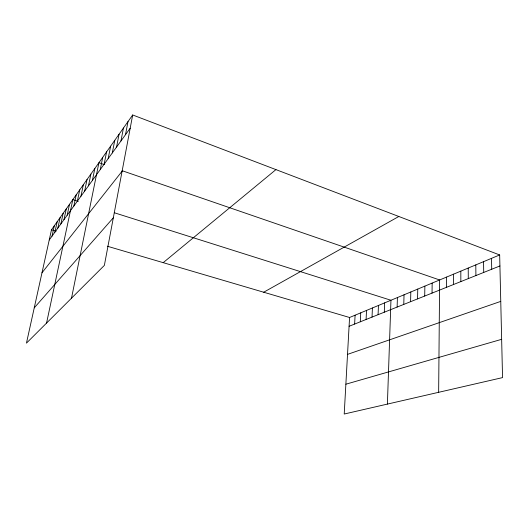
<?xml version="1.0" encoding="UTF-8"?>
<svg xmlns="http://www.w3.org/2000/svg" width="529" height="529" viewBox="0 0 529 529"><rect width="100%" height="100%" fill="white"/><g stroke="black" fill="none" stroke-linecap="round" stroke-linejoin="round"><path stroke-width="0.79" d="M453.578 284.49L453.591 274.148M446.483 287.333L446.536 277.09M438.653 392.306L439.632 279.967L122.153 170.715M432.034 293.112L432.16 283.081M424.708 296.042L424.866 286.116M417.56 298.898L417.758 289.079M410.583 301.689L410.815 291.975M403.772 304.406L404.037 294.798M397.12 307.065L397.418 297.556M387.4 404.096L390.951 300.254L114.29 212.744M384.285 312.203L384.636 302.886M378.083 314.682L378.46 305.458M372.026 317.102L372.423 307.971M366.094 319.476L366.518 310.43M360.302 321.791L360.745 312.837M354.628 324.059L355.098 315.191M499.667 254.952L349.57 317.493L344.214 414.028L502.55 377.607L499.667 254.952L132.686 114.972L51.485 229.791L26.45 343.142L104.365 265.379L132.686 114.972M125.505 134.697L127.998 121.604M120.962 140.965L123.449 128.031M116.565 147.042L119.045 134.26M112.3 152.927L114.773 140.304M108.167 158.634L110.627 146.156M104.153 164.175L106.607 151.843M71.508 298.171L98.916 162.72L104.2 164.539M100.259 169.551L102.705 157.364M92.41 180.389L94.836 168.487M88.469 185.831L90.882 174.081M84.647 191.101L87.054 179.496M80.944 196.219L83.331 184.753M77.346 201.185L79.727 189.858M46.559 323.074L72.817 199.625L78.299 201.357M73.855 205.999L76.222 194.811M67.176 215.224L69.511 204.3M63.976 219.647L66.297 208.843M57.833 228.118L60.134 217.564M60.861 223.939L63.169 213.26M52.021 236.146L54.289 225.823M54.89 232.185L57.172 221.744M49.23 240.001L130.194 128.223M41.983 272.805L122.1 171.204M34.246 307.852L113.332 217.776M163.197 262.662L275.94 169.611M263.687 292.226L398.826 216.487M349.08 326.281L499.925 265.961M347.527 354.377L500.758 301.385M345.873 384.206L501.651 339.32M51.485 229.791L56.12 231.153M107.308 246.216L349.57 317.493M491.514 258.344L491.719 269.241M483.559 261.663L483.718 272.442M475.796 264.897L475.908 275.563M468.218 268.051L468.291 278.611M460.819 271.139L460.845 281.587"/></g></svg>
